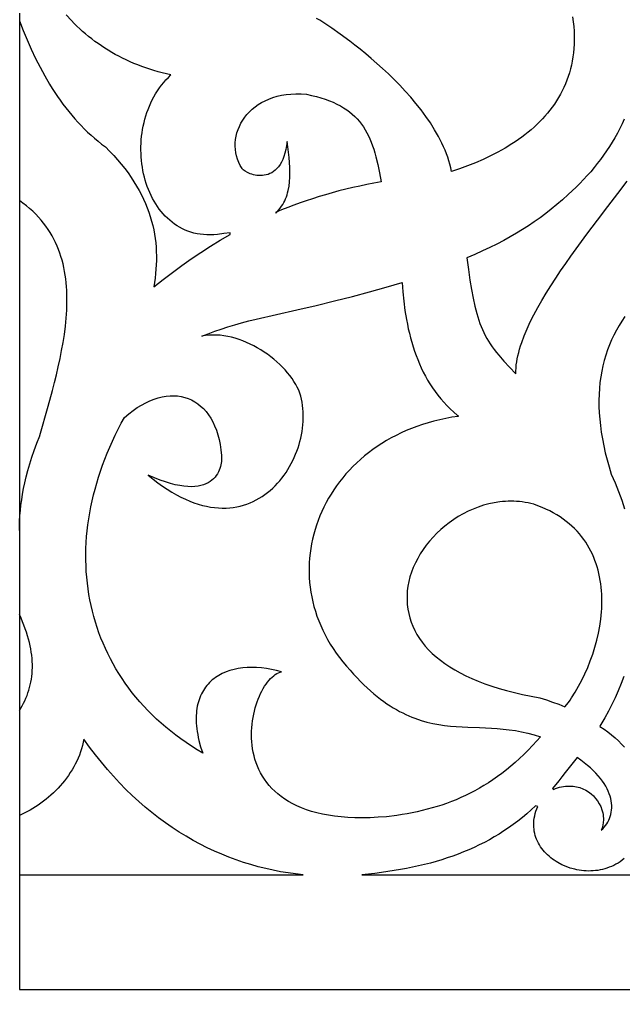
# Model space of a CAD drawing. Extents: x -53 to 63, y 3 to 43.
# Drawn here: x -53.04 to -38.55, y 2.79 to 26.06 of the extents above; entities that cross this region are included whole.
import ezdxf

# ---------------------------------------------------------------- set-up
doc = ezdxf.new("R2010")
doc.units = 0
doc.header["$MEASUREMENT"] = 0
doc.layers.get('0').update_dxf_attribs({"linetype": 'CONTINUOUS'})
doc.layers.add('LAYER_1', color=18, linetype='CONTINUOUS')

msp = doc.modelspace()

# ---------------------------------------------------------------- linework, layer by layer
msp.add_line((-53.042, 42.78), (-53.042, 2.794))
at = {"layer": 'LAYER_1'}
for points in [[(-53.042, 29.085), (-53.042, 26.033), (-52.952, 25.801), (-52.858, 25.573), (-52.759, 25.349), (-52.656, 25.131), (-52.548, 24.918), (-52.435, 24.711), (-52.317, 24.509), (-52.256, 24.411), (-52.193, 24.314), (-52.129, 24.219), (-52.064, 24.125), (-51.997, 24.033), (-51.928, 23.943), (-51.858, 23.854), (-51.787, 23.768), (-51.714, 23.683), (-51.639, 23.6), (-51.563, 23.519), (-51.485, 23.439), (-51.405, 23.362), (-51.324, 23.287), (-51.241, 23.213), (-51.156, 23.142), (-51.07, 23.073), (-50.981, 23.006), (-50.878, 22.902), (-50.779, 22.798), (-50.686, 22.694), (-50.598, 22.589), (-50.515, 22.485), (-50.437, 22.381), (-50.363, 22.276), (-50.294, 22.172), (-50.23, 22.067), (-50.17, 21.963), (-50.115, 21.858), (-50.064, 21.754), (-50.017, 21.649), (-49.975, 21.544), (-49.936, 21.439), (-49.902, 21.334), (-49.871, 21.229), (-49.844, 21.124), (-49.821, 21.019), (-49.802, 20.914), (-49.786, 20.809), (-49.773, 20.704), (-49.764, 20.599), (-49.759, 20.494), (-49.756, 20.388), (-49.757, 20.283), (-49.76, 20.178), (-49.767, 20.072), (-49.776, 19.967), (-49.788, 19.862), (-49.803, 19.756), (-49.82, 19.651), (-49.597, 19.828), (-49.372, 19.998), (-49.147, 20.164), (-48.919, 20.323), (-48.69, 20.477), (-48.459, 20.625), (-48.224, 20.767), (-47.986, 20.904), (-47.991, 20.948), (-48.137, 20.926), (-48.291, 20.907), (-48.377, 20.899), (-48.462, 20.896), (-48.544, 20.897), (-48.625, 20.902), (-48.704, 20.911), (-48.78, 20.925), (-48.855, 20.941), (-48.928, 20.962), (-48.999, 20.986), (-49.067, 21.013), (-49.134, 21.044), (-49.199, 21.078), (-49.262, 21.116), (-49.322, 21.156), (-49.381, 21.199), (-49.437, 21.246), (-49.492, 21.294), (-49.544, 21.346), (-49.594, 21.4), (-49.642, 21.456), (-49.687, 21.515), (-49.731, 21.576), (-49.772, 21.639), (-49.811, 21.704), (-49.848, 21.771), (-49.883, 21.839), (-49.916, 21.91), (-49.946, 21.982), (-49.974, 22.055), (-49.999, 22.13), (-50.023, 22.206), (-50.044, 22.283), (-50.062, 22.361), (-50.079, 22.44), (-50.093, 22.52), (-50.104, 22.601), (-50.113, 22.683), (-50.12, 22.765), (-50.125, 22.847), (-50.127, 22.929), (-50.126, 23.012), (-50.123, 23.095), (-50.118, 23.178), (-50.11, 23.261), (-50.1, 23.344), (-50.087, 23.426), (-50.071, 23.508), (-50.053, 23.589), (-50.033, 23.67), (-50.01, 23.75), (-49.984, 23.829), (-49.956, 23.907), (-49.925, 23.985), (-49.891, 24.061), (-49.855, 24.135), (-49.816, 24.209), (-49.775, 24.281), (-49.731, 24.351), (-49.684, 24.42), (-49.634, 24.486), (-49.582, 24.551), (-49.527, 24.614), (-49.469, 24.675), (-49.409, 24.734), (-49.409, 24.734), (-49.513, 24.757), (-49.616, 24.782), (-49.717, 24.809), (-49.817, 24.838), (-49.916, 24.869), (-50.013, 24.902), (-50.109, 24.936), (-50.204, 24.972), (-50.297, 25.01), (-50.389, 25.05), (-50.48, 25.092), (-50.569, 25.135), (-50.657, 25.18), (-50.743, 25.226), (-50.828, 25.274), (-50.911, 25.324), (-50.993, 25.375), (-51.073, 25.428), (-51.152, 25.483), (-51.23, 25.538), (-51.306, 25.596), (-51.381, 25.654), (-51.454, 25.715), (-51.525, 25.776), (-51.595, 25.839), (-51.663, 25.903), (-51.73, 25.969), (-51.796, 26.036), (-51.922, 26.173)], [(-39.774, 26.123), (-39.759, 26.009), (-39.748, 25.897), (-39.74, 25.786), (-39.736, 25.678), (-39.735, 25.571), (-39.738, 25.467), (-39.745, 25.364), (-39.755, 25.263), (-39.768, 25.164), (-39.784, 25.066), (-39.804, 24.971), (-39.827, 24.877), (-39.852, 24.785), (-39.881, 24.694), (-39.913, 24.606), (-39.948, 24.519), (-39.985, 24.434), (-40.025, 24.351), (-40.068, 24.269), (-40.114, 24.189), (-40.162, 24.111), (-40.212, 24.035), (-40.265, 23.96), (-40.321, 23.886), (-40.378, 23.815), (-40.438, 23.745), (-40.5, 23.676), (-40.565, 23.609), (-40.631, 23.544), (-40.699, 23.48), (-40.77, 23.418), (-40.842, 23.358), (-40.916, 23.299), (-40.991, 23.241), (-41.069, 23.185), (-41.148, 23.13), (-41.228, 23.077), (-41.394, 22.976), (-41.565, 22.88), (-41.741, 22.789), (-41.922, 22.705), (-42.106, 22.625), (-42.294, 22.552), (-42.485, 22.483), (-42.679, 22.42), (-42.697, 22.505), (-42.718, 22.589), (-42.742, 22.674), (-42.77, 22.758), (-42.8, 22.842), (-42.833, 22.926), (-42.869, 23.009), (-42.907, 23.093), (-42.948, 23.175), (-42.991, 23.257), (-43.037, 23.339), (-43.084, 23.42), (-43.186, 23.581), (-43.295, 23.739), (-43.41, 23.895), (-43.531, 24.048), (-43.657, 24.197), (-43.787, 24.343), (-43.92, 24.485), (-44.056, 24.622), (-44.192, 24.756), (-44.33, 24.884), (-44.467, 25.008), (-44.603, 25.127), (-44.737, 25.24), (-44.868, 25.347), (-44.996, 25.449), (-45.119, 25.544), (-45.349, 25.714), (-45.55, 25.855), (-45.716, 25.966), (-45.84, 26.043), (-45.915, 26.086)], [(-38.535, 23.671), (-38.588, 23.557), (-38.643, 23.446), (-38.701, 23.336), (-38.762, 23.227), (-38.825, 23.12), (-38.891, 23.015), (-38.96, 22.911), (-39.031, 22.808), (-39.105, 22.707), (-39.181, 22.607), (-39.259, 22.509), (-39.34, 22.412), (-39.424, 22.317), (-39.51, 22.223), (-39.598, 22.131), (-39.689, 22.04), (-39.782, 21.95), (-39.877, 21.862), (-40.014, 21.741), (-40.15, 21.626), (-40.285, 21.516), (-40.42, 21.41), (-40.555, 21.308), (-40.692, 21.21), (-40.832, 21.115), (-40.974, 21.024), (-41.121, 20.934), (-41.271, 20.847), (-41.427, 20.761), (-41.589, 20.677), (-41.758, 20.593), (-41.934, 20.51), (-42.118, 20.426), (-42.311, 20.342), (-42.272, 20.064), (-42.235, 19.812), (-42.198, 19.584), (-42.16, 19.375), (-42.119, 19.185), (-42.074, 19.01), (-42.05, 18.927), (-42.024, 18.848), (-41.997, 18.771), (-41.968, 18.697), (-41.938, 18.624), (-41.905, 18.553), (-41.87, 18.484), (-41.832, 18.415), (-41.792, 18.348), (-41.749, 18.281), (-41.703, 18.213), (-41.655, 18.146), (-41.603, 18.078), (-41.547, 18.01), (-41.426, 17.869), (-41.289, 17.72), (-41.135, 17.563), (-41.135, 17.632), (-41.131, 17.703), (-41.124, 17.776), (-41.114, 17.849), (-41.101, 17.924), (-41.085, 17.999), (-41.066, 18.076), (-41.045, 18.154), (-41.021, 18.233), (-40.995, 18.313), (-40.935, 18.475), (-40.865, 18.64), (-40.788, 18.808), (-40.702, 18.979), (-40.61, 19.152), (-40.51, 19.326), (-40.405, 19.502), (-40.295, 19.678), (-40.18, 19.856), (-40.062, 20.033), (-39.94, 20.21), (-39.815, 20.387), (-39.689, 20.563), (-39.433, 20.91), (-39.178, 21.248), (-38.928, 21.576), (-38.688, 21.889), (-38.465, 22.185)], [(-38.518, 18.935), (-38.591, 18.828), (-38.66, 18.719), (-38.725, 18.607), (-38.785, 18.493), (-38.84, 18.377), (-38.891, 18.258), (-38.938, 18.136), (-38.979, 18.012), (-39.017, 17.886), (-39.049, 17.757), (-39.077, 17.625), (-39.1, 17.49), (-39.118, 17.354), (-39.132, 17.214), (-39.14, 17.072), (-39.144, 16.927), (-39.142, 16.779), (-39.136, 16.629), (-39.124, 16.476), (-39.108, 16.321), (-39.086, 16.162), (-39.06, 16.001), (-39.028, 15.837), (-38.99, 15.671), (-38.948, 15.501), (-38.9, 15.329), (-38.847, 15.154), (-38.756, 14.946), (-38.672, 14.739), (-38.595, 14.533), (-38.526, 14.327)], [(-38.546, 10.303), (-38.61, 10.132), (-38.679, 9.963), (-38.753, 9.796), (-38.833, 9.631), (-38.917, 9.47), (-39.005, 9.311), (-39.099, 9.154), (-39.114, 9.128), (-39.118, 9.103), (-39.021, 9.039), (-38.929, 8.973), (-38.841, 8.904), (-38.756, 8.833), (-38.677, 8.76), (-38.601, 8.684), (-38.53, 8.606)], [(-38.537, 5.936), (-38.585, 5.898), (-38.635, 5.862), (-38.685, 5.83), (-38.737, 5.8), (-38.789, 5.773), (-38.842, 5.748), (-38.896, 5.727), (-38.95, 5.707), (-39.005, 5.69), (-39.06, 5.676), (-39.115, 5.664), (-39.171, 5.654), (-39.226, 5.647), (-39.282, 5.642), (-39.338, 5.639), (-39.394, 5.638), (-39.45, 5.64), (-39.505, 5.643), (-39.56, 5.649), (-39.615, 5.657), (-39.669, 5.667), (-39.723, 5.679), (-39.829, 5.708), (-39.932, 5.745), (-40.031, 5.788), (-40.125, 5.839), (-40.171, 5.866), (-40.215, 5.896), (-40.258, 5.926), (-40.299, 5.958), (-40.339, 5.992), (-40.377, 6.027), (-40.414, 6.064), (-40.449, 6.101), (-40.482, 6.14), (-40.513, 6.181), (-40.542, 6.222), (-40.568, 6.265), (-40.593, 6.308), (-40.616, 6.353), (-40.636, 6.399), (-40.654, 6.446), (-40.669, 6.494), (-40.682, 6.542), (-40.692, 6.592), (-40.699, 6.642), (-40.704, 6.693), (-40.706, 6.745), (-40.705, 6.798), (-40.7, 6.851), (-40.693, 6.905), (-40.683, 6.96), (-40.669, 7.015), (-40.652, 7.071), (-40.632, 7.127), (-40.608, 7.183), (-40.661, 7.202), (-40.765, 7.106), (-40.871, 7.013), (-40.978, 6.923), (-41.087, 6.837), (-41.197, 6.754), (-41.309, 6.675), (-41.422, 6.599), (-41.537, 6.525), (-41.653, 6.455), (-41.771, 6.388), (-41.891, 6.324), (-42.013, 6.263), (-42.136, 6.204), (-42.261, 6.149), (-42.388, 6.096), (-42.516, 6.045), (-42.646, 5.997), (-42.779, 5.952), (-42.913, 5.909), (-43.048, 5.869), (-43.186, 5.83), (-43.326, 5.795), (-43.467, 5.761), (-43.611, 5.729), (-43.756, 5.7), (-43.904, 5.672), (-44.053, 5.647), (-44.205, 5.623), (-44.358, 5.601), (-44.514, 5.581), (-44.832, 5.546), (-38.087, 5.546)], [(-53.042, 2.794), (63.41, 2.794)]]:
    msp.add_lwpolyline(points, dxfattribs=at)
for points in [[(-46.898, 21.436), (-46.888, 21.419), (-46.851, 21.458), (-46.816, 21.498), (-46.784, 21.539), (-46.754, 21.582), (-46.727, 21.625), (-46.702, 21.67), (-46.679, 21.715), (-46.659, 21.762), (-46.64, 21.809), (-46.624, 21.858), (-46.609, 21.908), (-46.596, 21.958), (-46.576, 22.062), (-46.563, 22.169), (-46.555, 22.28), (-46.553, 22.395), (-46.556, 22.512), (-46.563, 22.632), (-46.573, 22.755), (-46.587, 22.881), (-46.622, 23.14), (-46.635, 23.037), (-46.653, 22.942), (-46.674, 22.855), (-46.699, 22.776), (-46.727, 22.705), (-46.758, 22.641), (-46.791, 22.583), (-46.827, 22.532), (-46.865, 22.488), (-46.905, 22.449), (-46.947, 22.416), (-46.99, 22.388), (-47.033, 22.366), (-47.078, 22.348), (-47.123, 22.334), (-47.169, 22.325), (-47.214, 22.32), (-47.259, 22.318), (-47.303, 22.319), (-47.347, 22.323), (-47.389, 22.33), (-47.43, 22.339), (-47.469, 22.35), (-47.506, 22.362), (-47.574, 22.391), (-47.63, 22.423), (-47.654, 22.44), (-47.673, 22.456), (-47.689, 22.472), (-47.701, 22.487), (-47.744, 22.56), (-47.78, 22.635), (-47.81, 22.711), (-47.834, 22.789), (-47.851, 22.868), (-47.861, 22.948), (-47.866, 23.028), (-47.864, 23.108), (-47.857, 23.188), (-47.843, 23.267), (-47.824, 23.346), (-47.798, 23.423), (-47.767, 23.499), (-47.73, 23.574), (-47.687, 23.646), (-47.639, 23.716), (-47.585, 23.783), (-47.525, 23.848), (-47.461, 23.909), (-47.39, 23.966), (-47.315, 24.02), (-47.235, 24.07), (-47.149, 24.115), (-47.058, 24.155), (-46.962, 24.19), (-46.862, 24.22), (-46.756, 24.244), (-46.646, 24.262), (-46.531, 24.274), (-46.411, 24.28), (-46.286, 24.278), (-46.158, 24.269), (-46.036, 24.243), (-45.92, 24.214), (-45.81, 24.183), (-45.706, 24.15), (-45.607, 24.114), (-45.514, 24.076), (-45.426, 24.035), (-45.344, 23.992), (-45.266, 23.946), (-45.192, 23.897), (-45.124, 23.847), (-45.059, 23.793), (-44.998, 23.737), (-44.942, 23.679), (-44.889, 23.618), (-44.839, 23.554), (-44.793, 23.488), (-44.75, 23.419), (-44.709, 23.348), (-44.672, 23.273), (-44.637, 23.197), (-44.604, 23.117), (-44.574, 23.035), (-44.545, 22.95), (-44.518, 22.862), (-44.493, 22.772), (-44.446, 22.582), (-44.403, 22.382), (-44.362, 22.171), (-44.538, 22.138), (-44.711, 22.104), (-44.881, 22.068), (-45.049, 22.03), (-45.215, 21.99), (-45.378, 21.949), (-45.539, 21.906), (-45.697, 21.86), (-45.854, 21.814), (-46.009, 21.765), (-46.161, 21.714), (-46.312, 21.662), (-46.461, 21.608), (-46.608, 21.552), (-46.754, 21.495)], [(-53.042, 13.804), (-53.04, 13.921), (-53.036, 14.04), (-53.028, 14.161), (-53.018, 14.285), (-53.005, 14.412), (-52.987, 14.541), (-52.966, 14.674), (-52.941, 14.811), (-52.911, 14.952), (-52.877, 15.097), (-52.837, 15.247), (-52.792, 15.402), (-52.742, 15.562), (-52.685, 15.728), (-52.622, 15.9), (-52.553, 16.078), (-52.553, 16.085), (-52.354, 16.791), (-52.252, 17.163), (-52.203, 17.352), (-52.155, 17.543), (-52.11, 17.735), (-52.068, 17.928), (-52.029, 18.122), (-51.994, 18.317), (-51.964, 18.511), (-51.939, 18.705), (-51.92, 18.898), (-51.907, 19.09), (-51.901, 19.281), (-51.903, 19.47), (-51.907, 19.564), (-51.912, 19.657), (-51.921, 19.749), (-51.931, 19.841), (-51.944, 19.932), (-51.959, 20.022), (-51.976, 20.112), (-51.996, 20.2), (-52.019, 20.288), (-52.045, 20.375), (-52.073, 20.46), (-52.104, 20.545), (-52.137, 20.629), (-52.174, 20.711), (-52.214, 20.792), (-52.257, 20.873), (-52.303, 20.951), (-52.353, 21.029), (-52.405, 21.105), (-52.462, 21.18), (-52.521, 21.253), (-52.584, 21.325), (-52.651, 21.395), (-52.722, 21.464), (-52.796, 21.531), (-52.874, 21.597), (-52.956, 21.66), (-53.042, 21.722)], [(-43.859, 19.756), (-43.844, 19.532), (-43.822, 19.307), (-43.794, 19.084), (-43.758, 18.863), (-43.737, 18.753), (-43.714, 18.643), (-43.689, 18.535), (-43.662, 18.427), (-43.632, 18.321), (-43.6, 18.215), (-43.566, 18.11), (-43.529, 18.007), (-43.49, 17.904), (-43.448, 17.803), (-43.403, 17.704), (-43.355, 17.606), (-43.305, 17.509), (-43.251, 17.414), (-43.195, 17.321), (-43.135, 17.229), (-43.073, 17.14), (-43.007, 17.052), (-42.938, 16.966), (-42.865, 16.883), (-42.789, 16.802), (-42.709, 16.723), (-42.626, 16.646), (-42.539, 16.572), (-42.527, 16.565), (-42.522, 16.558), (-42.519, 16.544), (-42.669, 16.521), (-42.816, 16.495), (-42.96, 16.464), (-43.101, 16.429), (-43.24, 16.391), (-43.375, 16.349), (-43.508, 16.304), (-43.638, 16.255), (-43.764, 16.203), (-43.888, 16.147), (-44.009, 16.088), (-44.126, 16.026), (-44.241, 15.961), (-44.352, 15.893), (-44.46, 15.822), (-44.565, 15.749), (-44.667, 15.672), (-44.766, 15.593), (-44.861, 15.512), (-44.953, 15.428), (-45.042, 15.342), (-45.127, 15.253), (-45.209, 15.163), (-45.288, 15.07), (-45.363, 14.975), (-45.434, 14.878), (-45.502, 14.78), (-45.567, 14.68), (-45.628, 14.578), (-45.685, 14.474), (-45.739, 14.369), (-45.789, 14.263), (-45.836, 14.156), (-45.878, 14.047), (-45.917, 13.937), (-45.952, 13.826), (-45.984, 13.714), (-46.011, 13.601), (-46.035, 13.488), (-46.055, 13.374), (-46.07, 13.259), (-46.082, 13.144), (-46.09, 13.028), (-46.094, 12.912), (-46.094, 12.795), (-46.09, 12.679), (-46.081, 12.562), (-46.069, 12.446), (-46.052, 12.33), (-46.031, 12.213), (-46.006, 12.097), (-45.977, 11.982), (-45.943, 11.867), (-45.905, 11.752), (-45.863, 11.638), (-45.816, 11.525), (-45.765, 11.413), (-45.71, 11.301), (-45.65, 11.191), (-45.585, 11.081), (-45.516, 10.973), (-45.443, 10.866), (-45.365, 10.76), (-45.282, 10.656), (-45.196, 10.553), (-45.111, 10.455), (-45.027, 10.361), (-44.944, 10.272), (-44.861, 10.187), (-44.78, 10.107), (-44.698, 10.03), (-44.618, 9.958), (-44.539, 9.889), (-44.46, 9.825), (-44.381, 9.763), (-44.303, 9.706), (-44.226, 9.652), (-44.15, 9.601), (-44.074, 9.554), (-43.998, 9.509), (-43.923, 9.468), (-43.849, 9.429), (-43.775, 9.393), (-43.701, 9.36), (-43.628, 9.33), (-43.555, 9.302), (-43.41, 9.252), (-43.267, 9.212), (-43.125, 9.178), (-42.983, 9.152), (-42.843, 9.131), (-42.703, 9.115), (-42.563, 9.103), (-42.424, 9.094), (-42.284, 9.087), (-42.005, 9.077), (-41.723, 9.064), (-41.581, 9.055), (-41.437, 9.043), (-41.293, 9.027), (-41.147, 9.006), (-40.999, 8.979), (-40.85, 8.945), (-40.699, 8.904), (-40.545, 8.854), (-40.632, 8.757), (-40.735, 8.645), (-40.839, 8.537), (-40.943, 8.434), (-41.047, 8.335), (-41.152, 8.241), (-41.258, 8.15), (-41.363, 8.063), (-41.47, 7.981), (-41.577, 7.902), (-41.684, 7.827), (-41.792, 7.755), (-41.901, 7.687), (-42.01, 7.623), (-42.12, 7.562), (-42.231, 7.504), (-42.342, 7.449), (-42.454, 7.398), (-42.567, 7.349), (-42.68, 7.304), (-42.795, 7.261), (-42.91, 7.221), (-43.026, 7.184), (-43.143, 7.15), (-43.261, 7.118), (-43.379, 7.088), (-43.499, 7.061), (-43.619, 7.036), (-43.741, 7.013), (-43.863, 6.992), (-43.987, 6.973), (-44.237, 6.941), (-44.438, 6.927), (-44.631, 6.917), (-44.816, 6.914), (-44.994, 6.916), (-45.164, 6.924), (-45.327, 6.936), (-45.483, 6.954), (-45.632, 6.976), (-45.774, 7.003), (-45.909, 7.034), (-46.038, 7.069), (-46.16, 7.109), (-46.276, 7.153), (-46.385, 7.2), (-46.488, 7.251), (-46.586, 7.305), (-46.677, 7.362), (-46.763, 7.423), (-46.843, 7.486), (-46.918, 7.552), (-46.987, 7.62), (-47.051, 7.691), (-47.11, 7.764), (-47.164, 7.838), (-47.214, 7.915), (-47.258, 7.993), (-47.298, 8.073), (-47.334, 8.154), (-47.365, 8.235), (-47.392, 8.318), (-47.415, 8.402), (-47.434, 8.486), (-47.449, 8.571), (-47.461, 8.655), (-47.469, 8.74), (-47.474, 8.825), (-47.475, 8.909), (-47.474, 8.992), (-47.469, 9.076), (-47.461, 9.158), (-47.451, 9.239), (-47.438, 9.319), (-47.423, 9.397), (-47.405, 9.474), (-47.385, 9.55), (-47.363, 9.623), (-47.339, 9.694), (-47.313, 9.763), (-47.285, 9.83), (-47.256, 9.893), (-47.225, 9.955), (-47.193, 10.013), (-47.16, 10.068), (-47.125, 10.119), (-47.09, 10.167), (-47.054, 10.212), (-47.017, 10.252), (-46.98, 10.289), (-46.943, 10.321), (-46.905, 10.349), (-46.866, 10.373), (-46.828, 10.391), (-46.79, 10.405), (-46.752, 10.414), (-46.875, 10.447), (-46.997, 10.474), (-47.117, 10.495), (-47.236, 10.51), (-47.352, 10.52), (-47.467, 10.523), (-47.578, 10.52), (-47.687, 10.511), (-47.792, 10.496), (-47.894, 10.475), (-47.992, 10.447), (-48.086, 10.414), (-48.176, 10.375), (-48.261, 10.329), (-48.34, 10.278), (-48.378, 10.25), (-48.415, 10.22), (-48.45, 10.189), (-48.484, 10.156), (-48.516, 10.122), (-48.547, 10.087), (-48.576, 10.049), (-48.604, 10.011), (-48.63, 9.97), (-48.654, 9.929), (-48.677, 9.885), (-48.698, 9.84), (-48.717, 9.794), (-48.734, 9.746), (-48.75, 9.696), (-48.763, 9.645), (-48.775, 9.593), (-48.785, 9.539), (-48.792, 9.483), (-48.798, 9.426), (-48.802, 9.367), (-48.803, 9.307), (-48.803, 9.245), (-48.8, 9.182), (-48.795, 9.117), (-48.788, 9.051), (-48.778, 8.983), (-48.766, 8.913), (-48.752, 8.842), (-48.735, 8.77), (-48.695, 8.62), (-48.644, 8.464), (-48.781, 8.546), (-48.914, 8.63), (-49.044, 8.717), (-49.17, 8.806), (-49.293, 8.897), (-49.413, 8.99), (-49.529, 9.085), (-49.641, 9.183), (-49.751, 9.282), (-49.857, 9.383), (-49.959, 9.486), (-50.058, 9.59), (-50.154, 9.697), (-50.246, 9.805), (-50.335, 9.915), (-50.42, 10.027), (-50.502, 10.14), (-50.58, 10.255), (-50.656, 10.372), (-50.727, 10.49), (-50.796, 10.609), (-50.861, 10.73), (-50.922, 10.852), (-50.98, 10.976), (-51.035, 11.1), (-51.086, 11.226), (-51.134, 11.354), (-51.179, 11.482), (-51.22, 11.611), (-51.257, 11.742), (-51.292, 11.874), (-51.323, 12.006), (-51.35, 12.14), (-51.374, 12.274), (-51.395, 12.41), (-51.412, 12.546), (-51.426, 12.683), (-51.437, 12.82), (-51.444, 12.959), (-51.448, 13.098), (-51.448, 13.237), (-51.445, 13.377), (-51.438, 13.518), (-51.429, 13.659), (-51.415, 13.801), (-51.399, 13.943), (-51.379, 14.085), (-51.355, 14.228), (-51.329, 14.371), (-51.298, 14.514), (-51.265, 14.658), (-51.228, 14.801), (-51.188, 14.945), (-51.144, 15.088), (-51.097, 15.232), (-51.047, 15.376), (-50.993, 15.519), (-50.936, 15.663), (-50.875, 15.806), (-50.811, 15.949), (-50.744, 16.092), (-50.673, 16.235), (-50.599, 16.377), (-50.522, 16.519), (-50.419, 16.605), (-50.317, 16.683), (-50.215, 16.753), (-50.114, 16.815), (-50.013, 16.869), (-49.912, 16.916), (-49.813, 16.955), (-49.715, 16.986), (-49.618, 17.01), (-49.523, 17.027), (-49.429, 17.036), (-49.337, 17.038), (-49.248, 17.032), (-49.16, 17.019), (-49.075, 16.999), (-48.993, 16.971), (-48.914, 16.937), (-48.837, 16.895), (-48.764, 16.847), (-48.695, 16.792), (-48.628, 16.729), (-48.566, 16.66), (-48.508, 16.584), (-48.454, 16.501), (-48.404, 16.412), (-48.359, 16.316), (-48.318, 16.213), (-48.283, 16.104), (-48.253, 15.988), (-48.228, 15.866), (-48.208, 15.737), (-48.194, 15.603), (-48.192, 15.538), (-48.197, 15.463), (-48.203, 15.423), (-48.211, 15.381), (-48.221, 15.339), (-48.235, 15.296), (-48.251, 15.253), (-48.27, 15.21), (-48.293, 15.167), (-48.32, 15.126), (-48.35, 15.086), (-48.384, 15.048), (-48.423, 15.013), (-48.466, 14.98), (-48.514, 14.95), (-48.567, 14.923), (-48.625, 14.9), (-48.689, 14.882), (-48.758, 14.868), (-48.833, 14.859), (-48.914, 14.855), (-49.001, 14.858), (-49.095, 14.866), (-49.195, 14.882), (-49.303, 14.904), (-49.417, 14.934), (-49.539, 14.971), (-49.668, 15.017), (-49.805, 15.071), (-49.951, 15.135), (-49.835, 15.04), (-49.72, 14.952), (-49.607, 14.87), (-49.496, 14.795), (-49.385, 14.726), (-49.276, 14.663), (-49.169, 14.606), (-49.062, 14.556), (-48.958, 14.511), (-48.855, 14.471), (-48.753, 14.438), (-48.653, 14.409), (-48.555, 14.386), (-48.458, 14.368), (-48.363, 14.355), (-48.269, 14.347), (-48.177, 14.343), (-48.087, 14.344), (-47.999, 14.35), (-47.913, 14.36), (-47.828, 14.374), (-47.745, 14.392), (-47.664, 14.414), (-47.585, 14.44), (-47.508, 14.47), (-47.433, 14.503), (-47.36, 14.54), (-47.289, 14.58), (-47.22, 14.623), (-47.153, 14.669), (-47.088, 14.718), (-47.025, 14.769), (-46.965, 14.824), (-46.906, 14.881), (-46.85, 14.94), (-46.796, 15.001), (-46.745, 15.065), (-46.695, 15.13), (-46.648, 15.198), (-46.604, 15.267), (-46.562, 15.338), (-46.522, 15.41), (-46.485, 15.483), (-46.45, 15.558), (-46.417, 15.633), (-46.388, 15.71), (-46.36, 15.788), (-46.336, 15.866), (-46.314, 15.944), (-46.294, 16.023), (-46.277, 16.103), (-46.263, 16.182), (-46.252, 16.261), (-46.244, 16.341), (-46.238, 16.42), (-46.235, 16.498), (-46.235, 16.577), (-46.238, 16.654), (-46.244, 16.731), (-46.252, 16.807), (-46.264, 16.881), (-46.278, 16.955), (-46.296, 17.027), (-46.317, 17.098), (-46.344, 17.169), (-46.377, 17.24), (-46.415, 17.311), (-46.457, 17.382), (-46.504, 17.452), (-46.555, 17.521), (-46.61, 17.59), (-46.669, 17.658), (-46.732, 17.724), (-46.798, 17.79), (-46.867, 17.853), (-46.939, 17.915), (-47.014, 17.974), (-47.091, 18.032), (-47.171, 18.087), (-47.253, 18.139), (-47.336, 18.189), (-47.422, 18.236), (-47.508, 18.279), (-47.596, 18.319), (-47.685, 18.356), (-47.774, 18.389), (-47.864, 18.417), (-47.955, 18.442), (-48.045, 18.462), (-48.136, 18.478), (-48.226, 18.489), (-48.315, 18.495), (-48.404, 18.495), (-48.492, 18.491), (-48.579, 18.481), (-48.664, 18.465), (-48.511, 18.525), (-48.356, 18.583), (-48.2, 18.638), (-48.041, 18.691), (-47.878, 18.741), (-47.712, 18.788), (-47.542, 18.833), (-47.367, 18.875), (-46.388, 19.098), (-45.926, 19.206), (-45.483, 19.314), (-45.055, 19.422), (-44.643, 19.531), (-44.245, 19.642)], [(-39.96, 9.575), (-39.875, 9.684), (-39.835, 9.739), (-39.8, 9.794), (-39.714, 9.929), (-39.632, 10.069), (-39.555, 10.215), (-39.481, 10.365), (-39.412, 10.52), (-39.349, 10.679), (-39.291, 10.841), (-39.239, 11.006), (-39.194, 11.173), (-39.155, 11.341), (-39.123, 11.511), (-39.098, 11.682), (-39.081, 11.853), (-39.076, 11.938), (-39.072, 12.023), (-39.071, 12.108), (-39.072, 12.193), (-39.075, 12.277), (-39.08, 12.361), (-39.088, 12.444), (-39.098, 12.527), (-39.11, 12.609), (-39.125, 12.691), (-39.142, 12.771), (-39.162, 12.851), (-39.184, 12.931), (-39.209, 13.009), (-39.237, 13.086), (-39.267, 13.162), (-39.3, 13.237), (-39.336, 13.311), (-39.374, 13.383), (-39.416, 13.455), (-39.46, 13.524), (-39.508, 13.593), (-39.558, 13.66), (-39.611, 13.725), (-39.668, 13.788), (-39.728, 13.85), (-39.79, 13.911), (-39.857, 13.969), (-39.926, 14.025), (-39.999, 14.08), (-40.075, 14.132), (-40.154, 14.182), (-40.237, 14.23), (-40.323, 14.276), (-40.413, 14.319), (-40.507, 14.361), (-40.604, 14.399), (-40.705, 14.436), (-40.774, 14.453), (-40.842, 14.467), (-40.911, 14.48), (-40.98, 14.49), (-41.048, 14.498), (-41.116, 14.503), (-41.184, 14.506), (-41.252, 14.508), (-41.32, 14.507), (-41.387, 14.504), (-41.454, 14.499), (-41.521, 14.492), (-41.653, 14.472), (-41.783, 14.444), (-41.912, 14.41), (-42.038, 14.368), (-42.161, 14.32), (-42.282, 14.266), (-42.4, 14.206), (-42.515, 14.14), (-42.626, 14.069), (-42.733, 13.993), (-42.837, 13.912), (-42.936, 13.827), (-43.031, 13.738), (-43.121, 13.645), (-43.205, 13.549), (-43.285, 13.45), (-43.359, 13.348), (-43.428, 13.244), (-43.49, 13.137), (-43.546, 13.029), (-43.596, 12.919), (-43.639, 12.808), (-43.675, 12.696), (-43.703, 12.584), (-43.725, 12.471), (-43.738, 12.359), (-43.744, 12.247), (-43.744, 12.137), (-43.738, 12.028), (-43.725, 11.921), (-43.705, 11.815), (-43.679, 11.711), (-43.646, 11.609), (-43.606, 11.508), (-43.56, 11.409), (-43.507, 11.312), (-43.447, 11.217), (-43.381, 11.124), (-43.307, 11.034), (-43.227, 10.945), (-43.14, 10.859), (-43.045, 10.774), (-42.944, 10.693), (-42.836, 10.613), (-42.72, 10.536), (-42.598, 10.462), (-42.468, 10.39), (-42.332, 10.321), (-42.188, 10.255), (-42.036, 10.191), (-41.878, 10.131), (-41.712, 10.073), (-41.538, 10.018), (-41.358, 9.966), (-41.169, 9.918), (-40.974, 9.873), (-40.77, 9.83), (-40.56, 9.792), (-40.401, 9.743), (-40.253, 9.692), (-40.108, 9.637)], [(-53.042, 9.484), (-53.006, 9.542), (-52.973, 9.601), (-52.941, 9.661), (-52.912, 9.722), (-52.884, 9.784), (-52.859, 9.846), (-52.836, 9.909), (-52.816, 9.974), (-52.797, 10.039), (-52.781, 10.104), (-52.767, 10.171), (-52.755, 10.239), (-52.746, 10.307), (-52.739, 10.377), (-52.734, 10.447), (-52.732, 10.518), (-52.732, 10.59), (-52.735, 10.663), (-52.74, 10.737), (-52.747, 10.812), (-52.758, 10.888), (-52.77, 10.965), (-52.785, 11.043), (-52.803, 11.122), (-52.824, 11.202), (-52.847, 11.283), (-52.873, 11.365), (-52.901, 11.448), (-52.932, 11.532), (-52.966, 11.617), (-53.003, 11.704), (-53.042, 11.791)], [(-53.042, 5.546), (-46.24, 5.546), (-46.419, 5.567), (-46.598, 5.592), (-46.778, 5.622), (-46.956, 5.657), (-47.135, 5.696), (-47.312, 5.741), (-47.49, 5.791), (-47.666, 5.845), (-47.842, 5.905), (-48.017, 5.97), (-48.191, 6.04), (-48.364, 6.116), (-48.536, 6.196), (-48.707, 6.282), (-48.876, 6.374), (-49.045, 6.471), (-49.211, 6.573), (-49.377, 6.681), (-49.541, 6.795), (-49.703, 6.914), (-49.864, 7.039), (-50.022, 7.169), (-50.179, 7.306), (-50.334, 7.448), (-50.487, 7.596), (-50.638, 7.75), (-50.786, 7.911), (-50.933, 8.077), (-51.077, 8.249), (-51.218, 8.428), (-51.357, 8.612), (-51.494, 8.803), (-51.51, 8.725), (-51.528, 8.647), (-51.55, 8.57), (-51.575, 8.495), (-51.602, 8.42), (-51.633, 8.347), (-51.666, 8.275), (-51.701, 8.204), (-51.739, 8.134), (-51.779, 8.065), (-51.821, 7.998), (-51.866, 7.932), (-51.912, 7.868), (-51.961, 7.805), (-52.011, 7.744), (-52.063, 7.684), (-52.116, 7.626), (-52.171, 7.569), (-52.228, 7.514), (-52.285, 7.46), (-52.344, 7.409), (-52.404, 7.359), (-52.465, 7.311), (-52.527, 7.265), (-52.59, 7.221), (-52.653, 7.179), (-52.782, 7.1), (-52.846, 7.064), (-52.912, 7.03), (-52.977, 6.999), (-53.042, 6.969)], [(-40.26, 7.619), (-40.231, 7.591), (-40.185, 7.614), (-40.138, 7.633), (-40.09, 7.648), (-40.041, 7.66), (-39.992, 7.669), (-39.942, 7.675), (-39.893, 7.677), (-39.843, 7.677), (-39.802, 7.676), (-39.761, 7.672), (-39.721, 7.667), (-39.681, 7.66), (-39.604, 7.64), (-39.53, 7.612), (-39.459, 7.578), (-39.392, 7.538), (-39.33, 7.491), (-39.273, 7.439), (-39.221, 7.381), (-39.174, 7.319), (-39.133, 7.252), (-39.099, 7.182), (-39.072, 7.107), (-39.052, 7.03), (-39.045, 6.99), (-39.04, 6.949), (-39.037, 6.908), (-39.036, 6.867), (-39.038, 6.802), (-39.048, 6.738), (-39.064, 6.676), (-39.075, 6.646), (-39.089, 6.616), (-39.052, 6.651), (-39.018, 6.688), (-38.986, 6.727), (-38.957, 6.767), (-38.931, 6.81), (-38.908, 6.854), (-38.888, 6.9), (-38.871, 6.948), (-38.857, 6.997), (-38.846, 7.047), (-38.839, 7.099), (-38.836, 7.152), (-38.836, 7.206), (-38.84, 7.262), (-38.848, 7.318), (-38.86, 7.376), (-38.876, 7.434), (-38.895, 7.493), (-38.92, 7.553), (-38.948, 7.613), (-38.981, 7.674), (-39.018, 7.736), (-39.061, 7.797), (-39.107, 7.86), (-39.159, 7.922), (-39.216, 7.985), (-39.277, 8.047), (-39.344, 8.11), (-39.416, 8.173), (-39.494, 8.235), (-39.577, 8.297), (-39.665, 8.359), (-39.955, 8), (-40.029, 7.901), (-40.106, 7.805)]]:
    msp.add_lwpolyline(points, close=True, dxfattribs=at)

doc.saveas('drawing.dxf')
